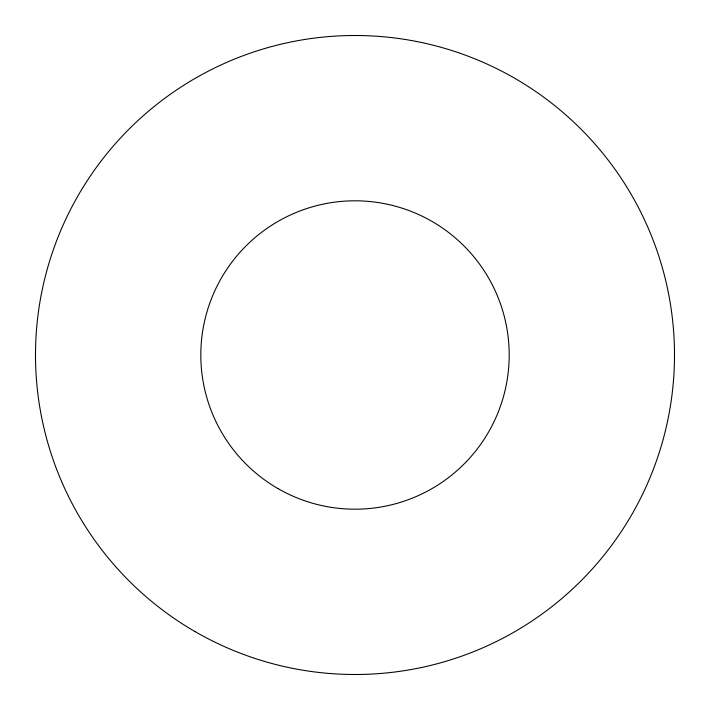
<?xml version="1.0" encoding="UTF-8"?>
<svg xmlns="http://www.w3.org/2000/svg" width="710" height="710" viewBox="0 0 710 710"><rect width="100%" height="100%" fill="white"/><g stroke="black" fill="none" stroke-linecap="round" stroke-linejoin="round"><path stroke-width="1.06" d="M277.903 488.533A154.194 154.194 0 0 0 509.194 355A154.194 154.194 0 0 0 277.903 221.467A154.194 154.194 0 0 0 277.903 488.533M195.25 631.696A319.5 319.5 0 0 0 674.5 355A319.5 319.5 0 0 0 195.25 78.304A319.5 319.5 0 0 0 195.25 631.696"/></g></svg>
